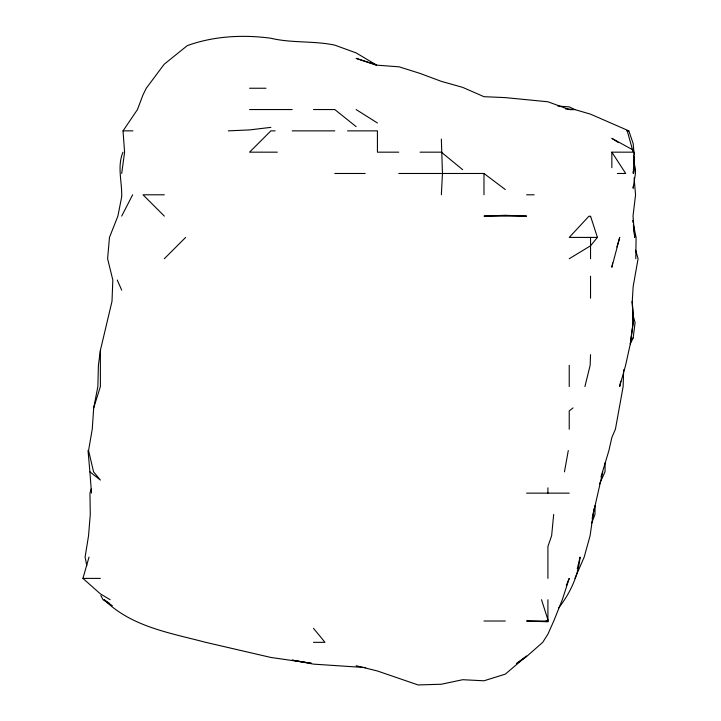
<?xml version="1.0" encoding="UTF-8"?>
<svg xmlns="http://www.w3.org/2000/svg" width="721" height="721" viewBox="0 0 721 721"><rect width="100%" height="100%" fill="white"/><g stroke="black" fill="none" stroke-linecap="round" stroke-linejoin="round"><path stroke-width="1.08" d="M605.09 462.864L605.036 471.84L599.475 484.016M635.796 258.731L636.084 237.416L633.389 224.637M595.113 505.484L594.969 514.461L591.644 523.212M633.93 162.261L634.065 156.655M634.12 154.411L633.164 143.542L628.829 130.861L590.535 114.161L574.754 109.547L569.23 106.87L558.009 106.095M623.665 369.765L623.133 386.591L615.419 429.22L611.85 437.494L608.912 450.526L600.999 476.914M633.236 186.198L633.164 188.325L635.426 173.482L633.615 156.43M590.535 354.696L590.157 365.286L584.92 386.591M634.309 152.167L633.29 173.482L633.281 171.238M441.36 194.796L442.451 173.482L441.36 139.054M122.967 152.167C116.955 166.623 122.191 182.089 121.687 196.842L117.884 216.102L109.466 237.416L107.6 258.731L112.827 280.036L111.998 301.351L100.381 350.334L98.407 365.286L97.858 386.591L93.703 407.906L92.243 429.22L88.566 450.526L93.568 471.84L100.381 480.051L89.9 471.84L88.025 450.526M593.933 508.855L590.084 535.775L584.19 557.081L574.952 578.395M553.683 514.461L551.628 535.775L547.915 546.491L547.915 578.395M620.691 381.265L619.645 386.591L625.603 365.286L630.298 343.971L633.164 337.87L635.093 322.657L633.164 315.69L632.263 301.351L633.164 286.552L638.076 258.731L635.616 250.106M121.687 173.482L124.589 152.167L123.03 130.861L137.468 109.547L143.001 94.857L146.273 88.241L162.171 66.927L164.316 64.142L187.307 45.612C213.876 36.014 243.022 34.5 270.871 38.24C291.924 43.287 313.671 40.646 334.805 45.144L356.111 52.894L376.497 65.016M564.453 471.84L568.292 450.526M612.634 262.985L611.85 267.248L619.727 237.416L616.888 247.006M602.783 471.84L592.157 518.489M577.26 568.806L580.09 557.081C578.206 576.025 570.185 593.212 558.577 608.046M110.124 599.71L100.381 593.879L82.924 578.395L89.034 557.081M91.288 488.883L89.954 493.146L90.278 514.461L88.539 535.775L85.096 557.081L86.79 565.606M93.703 407.906L100.381 386.591L100.381 350.334M566.3 585.497L569.23 578.395L562.308 599.71L553.764 621.015L547.915 634.156L542.733 642.33L526.6 656.534L516.38 663.635L526.6 656.065L505.295 674.144L483.98 680.786L462.675 679.714L441.36 684.229L418.099 684.95L377.425 670.99L356.111 665.726M121.687 216.102L132.646 194.796M590.535 216.102L597.412 237.416L590.535 245.798L569.23 258.731M631.695 339.402L633.164 337.87M164.316 258.731L185.621 237.416M573.006 407.906L569.23 410.916L569.23 429.22M546.121 621.015L547.915 619.745L541.507 599.71M270.871 127.365L249.556 129.915L228.251 130.861M570.329 109.736L574.754 109.547L565.444 108.889M249.556 88.241L265.986 88.241M249.556 109.547L292.185 109.547M313.491 109.547L334.805 109.547L356.111 126.617M123.03 130.861L132.916 130.861M275.134 130.861L270.871 130.861L249.556 152.167L277.315 152.167M292.185 130.861L334.805 130.861M347.549 130.861L377.425 130.861L377.425 152.167L398.74 152.167M626.675 130.861L628.829 130.861M420.046 152.167L441.36 152.167L462.675 169.696M611.85 167.669L611.85 152.167L633.164 152.167L633.164 150.04L611.85 138.351L618.339 142.56M334.805 173.482L365.168 173.482M398.74 173.482L441.36 173.482M442.451 173.482L483.98 173.482L505.295 189.542M617.41 173.482L625.702 173.482L611.85 152.167M164.316 194.796L143.001 194.796L164.316 216.102M526.6 194.796L534.162 194.796M597.412 237.416L569.23 237.416L589.048 216.102L590.535 216.697M526.6 493.146L569.23 493.146M82.924 578.395L100.381 578.395M483.98 621.015L505.295 621.015M548.42 621.015L526.6 621.015L547.915 621.772L547.915 599.71M313.491 642.33L325 642.33L313.491 628.342M398.74 66.81L377.425 65.196L356.111 58.365L376.362 65.205M365.7 667.592L313.491 664.131L292.185 660.121L307.101 662.581M309.228 662.932L311.364 663.284L270.871 657.453L205.674 642.33C170.246 632.948 131.249 626.747 104.175 599.71L109.709 603.486M399.425 66.927L420.046 73.416L441.36 81.365L462.675 87.367L483.98 96.686L505.295 97.614L547.915 101.778L569.23 109.547M356.111 109.547L377.425 122.985M112.359 605.685L103.022 599.71L100.823 595.528M117.235 280.036L121.687 290.076M627.261 130.861L632.867 151.104M632.741 220.374L633.02 222.51M633.399 225.7L634.723 237.416L633.02 216.102L635.552 194.796L634.12 177.97M633.516 155.781L635.426 173.482M89.9 471.84L91.486 493.146M590.535 237.416L590.535 258.731M590.535 276.152L590.535 298.206M569.23 365.286L569.23 386.591M547.915 487.838L547.915 493.146M483.98 173.482L483.98 194.796M633.137 322.657L630.298 343.971L633.164 322.657L632.263 301.351L633.137 322.657M505.295 215.3L483.98 216.102L526.6 216.102L505.295 215.3"/></g></svg>
